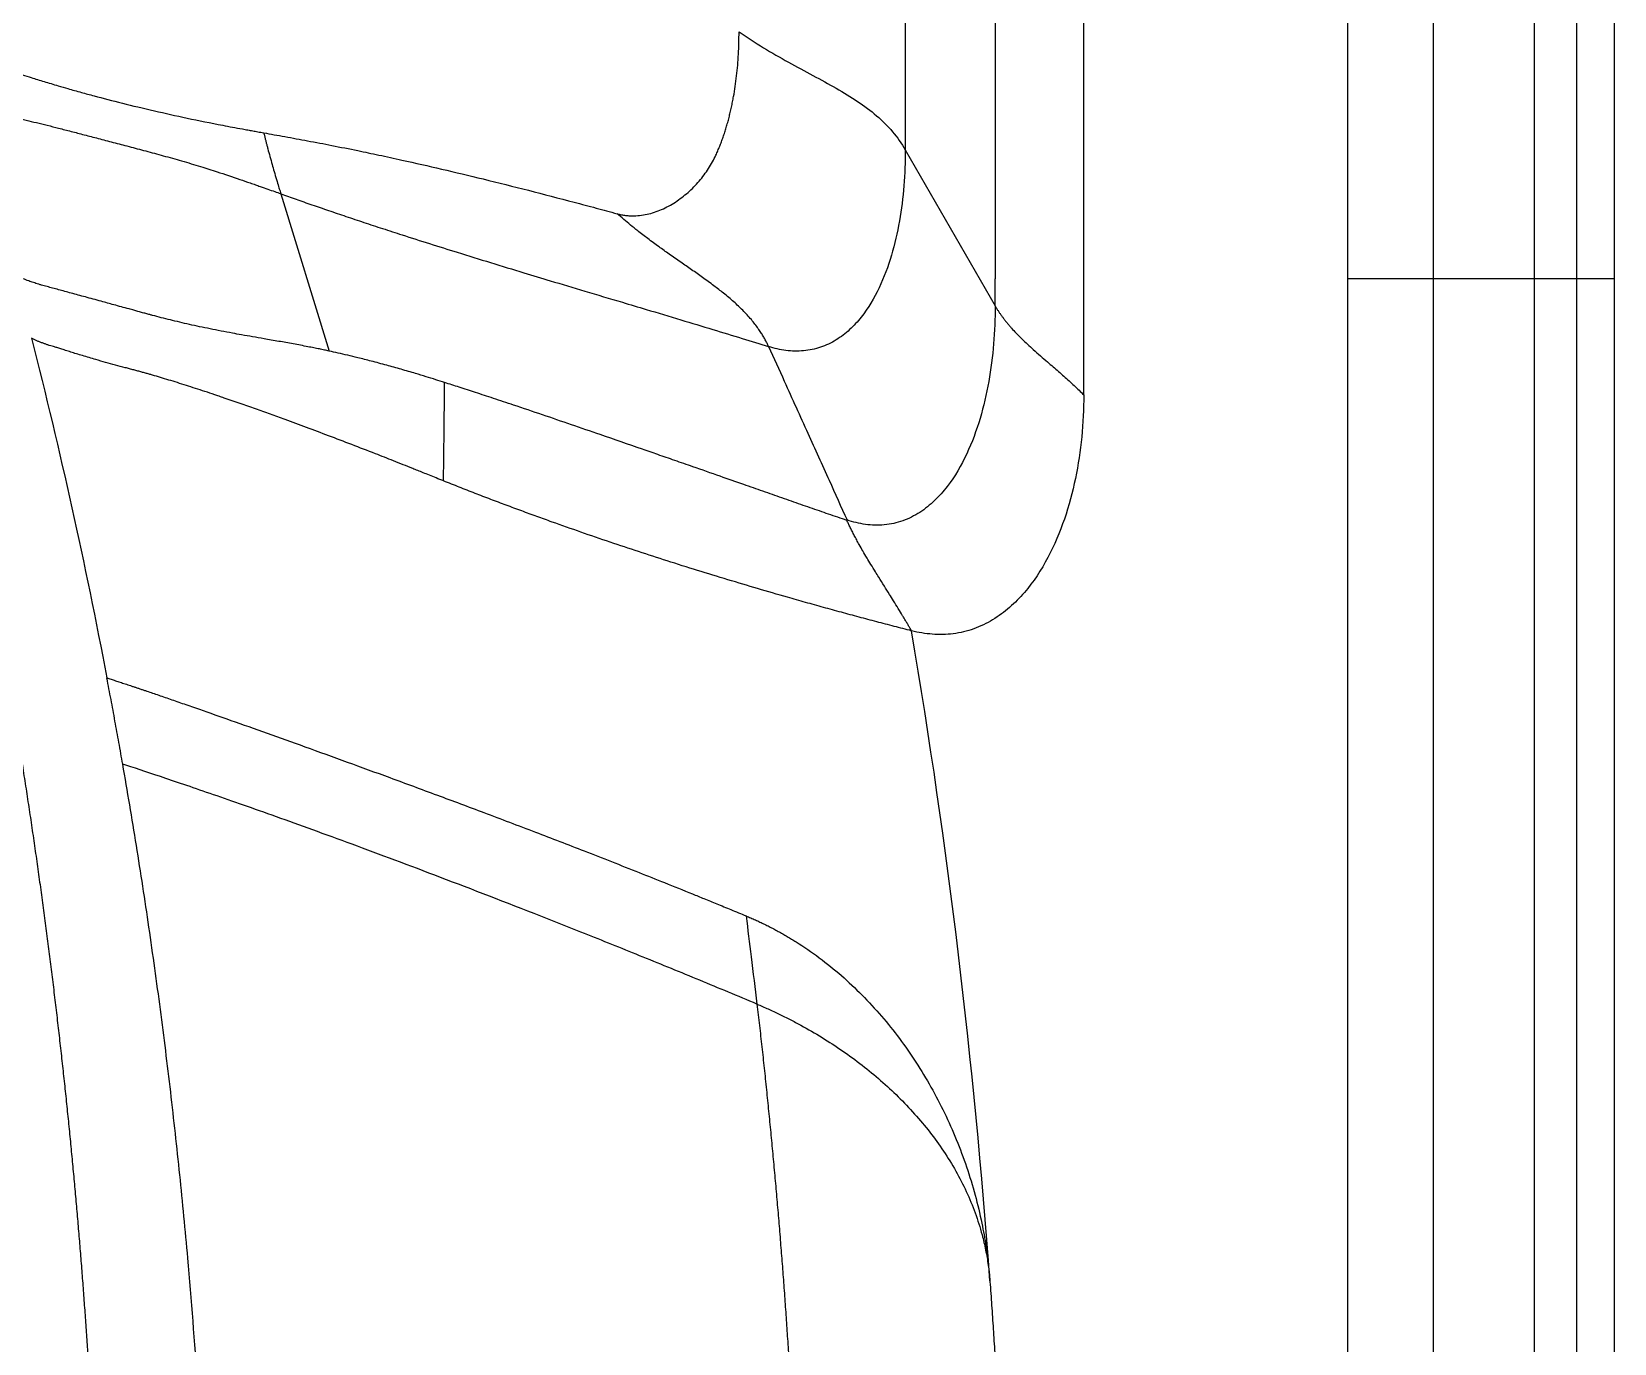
# Model space of a CAD drawing. Extents: x 525 to 609, y 649 to 778.
# Drawn here: x 601.56 to 609.24, y 697.95 to 704.32 of the extents above; entities that cross this region are included whole.
import ezdxf

# ---------------------------------------------------------------- set-up
doc = ezdxf.new("R2010")
doc.units = 0
doc.header["$MEASUREMENT"] = 0
doc.layers.add('1', color=4, linetype='Continuous')

# ---------------------------------------------------------------- blocks, each defined once
blk = doc.blocks.new('JETSETTER')
at = {"layer": '1', "color": 4, "linetype": 'Continuous', "lineweight": 25}
for p, q in [((84.1176, 33.9948), (84.1176, 64.9896)), ((84.1176, 3), (84.1176, 33.9948))]:
    blk.add_line(p, q, dxfattribs=at)
at = {"layer": '1', "color": 3, "linetype": 'Continuous', "lineweight": 25}
for p, q in [((83.934, 64.5725), (83.9336, 33.9948)), ((83.7305, 33.9948), (83.7311, 64.2958)), ((83.2396, 33.9948), (83.2396, 63.6626)), ((82.8217, 63.1538), (82.8217, 33.9948)), ((81.5407, 33.4317), (81.5407, 43.7899)), ((81.1107, 43.1577), (81.1107, 33.9948)), ((80.6744, 42.4291), (80.6744, 34.6209)), ((80.6744, 34.6209), (81.1107, 33.8639)), ((77.6417, 34.4085), (77.8763, 33.6446)), ((81.1107, 33.8639), (81.1107, 33.9948)), ((82.8217, 33.9948), (82.8217, 4.8358)), ((83.2396, 4.327), (83.2396, 33.9948)), ((83.7311, 3.6938), (83.7305, 33.9948)), ((83.9336, 33.9948), (83.934, 3.4171)), ((81.0851, 29.1307), (81.0854, 29.1265))]:
    blk.add_line(p, q, dxfattribs=at)
for points, knots in [([(75.7959, 35.1875), (75.8019, 35.1858), (75.814, 35.1824), (75.8326, 35.177), (75.8515, 35.1712), (75.871, 35.165), (75.8908, 35.1585), (75.9248, 35.1472), (75.9751, 35.1298), (76.0336, 35.1089), (76.0848, 35.0904), (76.1351, 35.0721), (76.1845, 35.0548), (76.2321, 35.0381), (76.272, 35.0244), (76.3228, 35.0071), (76.3787, 34.9888), (76.4348, 34.9709), (76.4919, 34.9531), (76.5519, 34.9351), (76.6124, 34.9174), (76.6701, 34.9012), (76.7558, 34.8778), (76.8706, 34.8482), (77.0224, 34.8116), (77.1866, 34.7751), (77.332, 34.7458), (77.4317, 34.7271), (77.4808, 34.7181), (77.5057, 34.7136), (77.5317, 34.709), (77.5494, 34.7058), (77.5592, 34.7041)], [0, 0, 0, 0, 0.0230513, 0.046299, 0.0697208, 0.0932936, 0.1169963, 0.1408105, 0.2122569, 0.285053, 0.3203498, 0.357267, 0.4204974, 0.4428373, 0.4666832, 0.5082501, 0.548002, 0.5735063, 0.6084122, 0.6437625, 0.6666369, 0.69673, 0.7230806, 0.7776982, 0.8334104, 0.8858835, 0.9397878, 0.9688216, 0.9765901, 0.9841109, 0.9912215, 1, 1, 1, 1]), ([(79.2751, 34.3113), (79.2784, 34.3104), (79.2852, 34.3086), (79.2955, 34.3064), (79.3058, 34.3046), (79.3162, 34.3032), (79.3267, 34.3021), (79.3373, 34.3014), (79.3564, 34.3008), (79.3844, 34.3022), (79.4205, 34.3081), (79.4563, 34.318), (79.5031, 34.3359), (79.5592, 34.3666), (79.6101, 34.4056), (79.6476, 34.4411), (79.6737, 34.4695), (79.6978, 34.4995), (79.7195, 34.5306), (79.7386, 34.5625), (79.753, 34.5915), (79.7641, 34.617), (79.7731, 34.6388), (79.7816, 34.661), (79.7898, 34.6836), (79.7976, 34.7067), (79.8049, 34.7302), (79.8119, 34.7541), (79.8184, 34.7785), (79.8246, 34.8033), (79.8303, 34.8285), (79.8356, 34.8541), (79.842, 34.8879), (79.8489, 34.93), (79.8555, 34.9809), (79.8606, 35.0329), (79.8642, 35.0861), (79.8665, 35.1403), (79.8668, 35.1768), (79.8669, 35.1952)], [0, 0, 0, 0, 0.008632, 0.017261, 0.025899, 0.034556, 0.043243, 0.051973, 0.060756, 0.090391, 0.120864, 0.150912, 0.181946, 0.244393, 0.307896, 0.339677, 0.371605, 0.403152, 0.434343, 0.465049, 0.494926, 0.514098, 0.533462, 0.553029, 0.572807, 0.592808, 0.61304, 0.633513, 0.654236, 0.675218, 0.696465, 0.717984, 0.739783, 0.781155, 0.823304, 0.866251, 0.910001, 0.95457, 1, 1, 1, 1]), ([(75.8804, 34.8869), (75.8859, 34.8855), (75.8959, 34.8828), (75.9094, 34.8793), (75.9197, 34.8767), (75.9267, 34.875), (75.9391, 34.8719), (75.958, 34.8674), (75.9856, 34.8609), (76.0132, 34.8546), (76.0414, 34.8481), (76.0696, 34.8417), (76.0998, 34.8348), (76.1313, 34.8276), (76.1642, 34.8201), (76.199, 34.8122), (76.2357, 34.8039), (76.2745, 34.7951), (76.3156, 34.7858), (76.3508, 34.7778), (76.3811, 34.7708), (76.4124, 34.7638), (76.4546, 34.7538), (76.5068, 34.741), (76.5629, 34.7267), (76.6227, 34.7114), (76.6869, 34.6947), (76.7548, 34.6769), (76.8271, 34.658), (76.9038, 34.6379), (76.9849, 34.6164), (77.0703, 34.5933), (77.1596, 34.5682), (77.2473, 34.542), (77.3419, 34.5121), (77.4221, 34.4852), (77.4846, 34.4636), (77.5174, 34.4522), (77.5463, 34.4421), (77.5775, 34.4311), (77.611, 34.4193), (77.632, 34.4119), (77.6417, 34.4085)], [0, 0, 0, 0, 0.020454, 0.036963, 0.049509, 0.058078, 0.062663, 0.094295, 0.125357, 0.159821, 0.18801, 0.219303, 0.25057, 0.281806, 0.313014, 0.344198, 0.375362, 0.406458, 0.437678, 0.46886, 0.482273, 0.500084, 0.531399, 0.562806, 0.593704, 0.625749, 0.657225, 0.688675, 0.720082, 0.751432, 0.782709, 0.813898, 0.84497, 0.875919, 0.902149, 0.937654, 0.953137, 0.961518, 0.968677, 0.980445, 0.990888, 1, 1, 1, 1]), ([(77.5592, 34.7041), (77.5604, 34.6991), (77.5628, 34.6891), (77.5665, 34.674), (77.5704, 34.6584), (77.5745, 34.6426), (77.5805, 34.6195), (77.5889, 34.5885), (77.5991, 34.5519), (77.61, 34.5141), (77.6205, 34.4783), (77.6301, 34.4463), (77.6369, 34.4237), (77.6404, 34.4122), (77.6417, 34.4082)], [0, 0, 0, 0, 0.047201, 0.095659, 0.145396, 0.196432, 0.248787, 0.368419, 0.499823, 0.612058, 0.750978, 0.871235, 0.954495, 1, 1, 1, 1]), ([(77.5592, 34.7041), (77.576, 34.7011), (77.6102, 34.695), (77.6811, 34.6823), (77.7744, 34.6651), (77.8925, 34.6425), (78.0077, 34.6196), (78.1212, 34.5956), (78.2566, 34.566), (78.4256, 34.528), (78.6303, 34.4788), (78.8448, 34.425), (79.0278, 34.3776), (79.1715, 34.3395), (79.2411, 34.3205), (79.2751, 34.3113)], [0, 0, 0, 0, 0.02902, 0.059169, 0.122774, 0.190662, 0.263984, 0.322914, 0.388245, 0.500247, 0.618042, 0.746738, 0.877127, 0.940079, 1, 1, 1, 1]), ([(80.6744, 34.6209), (80.6744, 34.5051), (80.6658, 34.3891), (80.636, 34.2196), (80.6105, 34.1081), (80.5712, 34.002), (80.5231, 33.9009), (80.4946, 33.8528), (80.443, 33.7878), (80.4056, 33.747), (80.3398, 33.6962), (80.2641, 33.6601), (80.1809, 33.6426), (80.0947, 33.6447), (80.0382, 33.6575), (80.0106, 33.6661)], [0, 0, 0, 0, 0.25, 0.25, 0.375, 0.5, 0.5, 0.625, 0.625, 0.6875, 0.75, 0.8125, 0.875, 0.9375, 1, 1, 1, 1]), ([(77.6417, 34.4082), (77.6663, 34.3994), (77.7166, 34.3815), (77.7939, 34.3545), (77.8746, 34.3267), (77.9588, 34.2982), (78.0463, 34.2689), (78.1373, 34.239), (78.2881, 34.1901), (78.5164, 34.118), (78.7566, 34.0445), (78.9636, 33.9821), (79.123, 33.9344), (79.2781, 33.8881), (79.4334, 33.8417), (79.5798, 33.7977), (79.7352, 33.7507), (79.8774, 33.7074), (79.9677, 33.6794), (80.0106, 33.6661)], [0, 0, 0, 0, 0.031736, 0.06487, 0.099398, 0.135317, 0.172624, 0.211318, 0.251399, 0.364682, 0.501136, 0.555042, 0.625739, 0.702, 0.750335, 0.821042, 0.886228, 0.945886, 1, 1, 1, 1]), ([(80.0106, 33.6661), (80.0094, 33.6688), (80.0069, 33.6741), (80.0029, 33.6823), (79.9986, 33.6907), (79.9941, 33.6993), (79.9893, 33.708), (79.9841, 33.7169), (79.9787, 33.7258), (79.973, 33.7349), (79.967, 33.744), (79.9527, 33.7648), (79.9269, 33.7984), (79.8867, 33.842), (79.8409, 33.8848), (79.7939, 33.9242), (79.7425, 33.9637), (79.6907, 34.0014), (79.6368, 34.0393), (79.5827, 34.0769), (79.5298, 34.1138), (79.4765, 34.1518), (79.4256, 34.1893), (79.3795, 34.2246), (79.3404, 34.256), (79.307, 34.2836), (79.2856, 34.3022), (79.2751, 34.3113)], [0, 0, 0, 0, 0.012405, 0.024819, 0.037247, 0.049692, 0.062161, 0.074657, 0.087186, 0.099755, 0.112369, 0.125035, 0.18562, 0.249976, 0.308858, 0.37495, 0.432453, 0.499957, 0.562467, 0.624975, 0.691845, 0.749988, 0.815003, 0.874993, 0.918117, 0.959784, 1, 1, 1, 1]), ([(76.4804, 33.9645), (76.4756, 33.9659), (76.4662, 33.9687), (76.4528, 33.9729), (76.4405, 33.977), (76.429, 33.9809), (76.4116, 33.9871), (76.3895, 33.9956), (76.3721, 34.0035), (76.3637, 34.0073)], [0, 0, 0, 0, 0.110247, 0.215382, 0.315399, 0.41029, 0.500051, 0.758553, 1, 1, 1, 1]), ([(83.2396, 33.9948), (83.1782, 33.9948), (83.1108, 33.9948), (82.9694, 33.9948), (82.8956, 33.9948), (82.8217, 33.9948)], [0, 0, 0, 0, 0.5, 0.5, 1, 1, 1, 1]), ([(83.9336, 33.9948), (83.9305, 33.9948), (83.9238, 33.9948), (83.9028, 33.9948), (83.8885, 33.9948), (83.8531, 33.9948), (83.832, 33.9948), (83.7846, 33.9948), (83.7583, 33.9948), (83.7305, 33.9948)], [0, 0, 0, 0, 0.25, 0.25, 0.5, 0.5, 0.75, 0.75, 1, 1, 1, 1]), ([(84.1176, 33.9948), (84.1141, 33.9948), (84.107, 33.9948), (84.0959, 33.9948), (84.0845, 33.9948), (84.0727, 33.9948), (84.0604, 33.9948), (84.0478, 33.9948), (84.0349, 33.9948), (84.0215, 33.9948), (84.0078, 33.9948), (83.9937, 33.9948), (83.9792, 33.9948), (83.9644, 33.9948), (83.9492, 33.9948), (83.9388, 33.9948), (83.9336, 33.9948)], [0, 0, 0, 0, 0.072385, 0.144623, 0.216714, 0.288659, 0.360457, 0.432108, 0.503612, 0.574968, 0.646177, 0.717238, 0.788151, 0.858915, 0.929532, 1, 1, 1, 1]), ([(77.0193, 33.8176), (77.0145, 33.8189), (77.0036, 33.8218), (76.9856, 33.8267), (76.96, 33.8337), (76.9327, 33.8412), (76.8873, 33.8537), (76.8335, 33.8685), (76.7624, 33.8881), (76.6929, 33.907), (76.635, 33.9227), (76.5924, 33.9342), (76.5622, 33.9424), (76.5335, 33.9501), (76.5061, 33.9575), (76.489, 33.9622), (76.4804, 33.9645)], [0, 0, 0, 0, 0.021296, 0.048209, 0.080739, 0.137249, 0.174385, 0.294411, 0.399445, 0.539964, 0.674335, 0.740316, 0.805857, 0.870976, 0.935686, 1, 1, 1, 1]), ([(77.8763, 33.6446), (77.8688, 33.6463), (77.853, 33.6497), (77.8283, 33.6548), (77.8014, 33.6602), (77.7588, 33.6685), (77.7016, 33.6793), (77.6305, 33.6921), (77.5646, 33.7034), (77.5048, 33.7138), (77.4537, 33.7227), (77.4026, 33.732), (77.3514, 33.7417), (77.2983, 33.7522), (77.2473, 33.7629), (77.1981, 33.7737), (77.1508, 33.7845), (77.1053, 33.7954), (77.0615, 33.8064), (77.0333, 33.8139), (77.0193, 33.8176)], [0, 0, 0, 0, 0.022392, 0.047096, 0.074105, 0.103415, 0.176148, 0.249974, 0.326892, 0.38816, 0.448002, 0.499997, 0.565294, 0.629804, 0.693522, 0.756442, 0.818559, 0.879864, 0.940347, 1, 1, 1, 1]), ([(81.1107, 33.8639), (81.1107, 33.8025), (81.1059, 33.6795), (81.0827, 33.4964), (81.0412, 33.3165), (80.9986, 33.2009), (80.9464, 33.0897), (80.9155, 33.0361), (80.8593, 32.9631), (80.8186, 32.9168), (80.7465, 32.8587), (80.6635, 32.817), (80.5728, 32.7968), (80.4801, 32.7997), (80.4204, 32.8146), (80.3914, 32.8245)], [0, 0, 0, 0, 0.125, 0.25, 0.375, 0.5, 0.5, 0.625, 0.625, 0.6875, 0.75, 0.8125, 0.875, 0.9375, 1, 1, 1, 1]), ([(81.1107, 33.8639), (81.113, 33.8601), (81.1175, 33.8524), (81.1247, 33.8409), (81.1325, 33.8292), (81.1407, 33.8173), (81.1495, 33.8053), (81.1588, 33.7932), (81.1686, 33.7809), (81.179, 33.7684), (81.1934, 33.752), (81.2134, 33.7304), (81.2393, 33.7044), (81.2673, 33.6777), (81.2975, 33.6503), (81.3301, 33.6217), (81.3623, 33.5938), (81.3916, 33.5686), (81.4181, 33.5455), (81.444, 33.5227), (81.4695, 33.4998), (81.4941, 33.477), (81.5178, 33.4545), (81.5331, 33.4392), (81.5407, 33.4317)], [0, 0, 0, 0, 0.025615, 0.051751, 0.078407, 0.105584, 0.133285, 0.161508, 0.190257, 0.21953, 0.249329, 0.30686, 0.374396, 0.437144, 0.499849, 0.572952, 0.643242, 0.698597, 0.750504, 0.802999, 0.854182, 0.904067, 0.952668, 1, 1, 1, 1]), ([(76.5379, 33.666), (76.5334, 33.6673), (76.5241, 33.67), (76.5106, 33.6743), (76.497, 33.6789), (76.4836, 33.6838), (76.4703, 33.689), (76.4572, 33.6945), (76.4443, 33.7003), (76.436, 33.7044), (76.4318, 33.7065)], [0, 0, 0, 0, 0.114912, 0.232777, 0.35356, 0.477228, 0.603744, 0.733071, 0.86517, 1, 1, 1, 1]), ([(77.0183, 33.5278), (77.0128, 33.5294), (77.0014, 33.5326), (76.984, 33.5375), (76.9658, 33.5425), (76.9469, 33.5476), (76.9273, 33.5528), (76.907, 33.5582), (76.8769, 33.5663), (76.8376, 33.5768), (76.79, 33.5898), (76.7359, 33.605), (76.6788, 33.6219), (76.6305, 33.6369), (76.5964, 33.6478), (76.574, 33.655), (76.5548, 33.6611), (76.5433, 33.6644), (76.5379, 33.666)], [0, 0, 0, 0, 0.0278194, 0.0573625, 0.0886236, 0.1215967, 0.1562744, 0.1926488, 0.230711, 0.3203334, 0.4130266, 0.5087242, 0.6501466, 0.7823789, 0.8459837, 0.9034117, 0.9547291, 1, 1, 1, 1]), ([(80.0106, 33.6661), (80.036, 33.61), (80.0995, 33.4697), (80.1974, 33.2535), (80.2989, 33.0291), (80.3624, 32.8887), (80.3914, 32.8245)], [0, 0, 0, 0, 0.2, 0.5, 0.771345, 1, 1, 1, 1]), ([(78.4371, 33.4919), (78.4229, 33.4965), (78.393, 33.506), (78.3461, 33.5205), (78.2901, 33.5375), (78.2262, 33.5561), (78.1542, 33.5762), (78.084, 33.595), (78.0209, 33.611), (77.9673, 33.6239), (77.9208, 33.6348), (77.8908, 33.6414), (77.8763, 33.6446)], [0, 0, 0, 0, 0.076209, 0.159535, 0.249999, 0.375021, 0.500036, 0.633749, 0.750022, 0.838186, 0.921509, 1, 1, 1, 1]), ([(78.4319, 33.0142), (78.4199, 33.019), (78.397, 33.0282), (78.3642, 33.0414), (78.3343, 33.0534), (78.3073, 33.0643), (78.2589, 33.0836), (78.1903, 33.1109), (78.0527, 33.1651), (77.8746, 33.2334), (77.7069, 33.296), (77.5904, 33.3382), (77.5178, 33.3639), (77.4429, 33.3902), (77.3842, 33.4107), (77.3432, 33.4248), (77.3118, 33.4355), (77.2735, 33.4482), (77.2276, 33.4632), (77.183, 33.4776), (77.1398, 33.4912), (77.098, 33.5041), (77.0574, 33.5163), (77.0313, 33.524), (77.0183, 33.5278)], [0, 0, 0, 0, 0.021998, 0.042276, 0.060833, 0.077666, 0.092775, 0.15141, 0.207238, 0.355853, 0.499984, 0.549794, 0.60183, 0.65608, 0.714482, 0.733952, 0.750022, 0.78692, 0.823421, 0.859526, 0.895236, 0.93055, 0.965471, 1, 1, 1, 1]), ([(78.4319, 33.0142), (78.4319, 33.0184), (78.432, 33.027), (78.4322, 33.0399), (78.4323, 33.0529), (78.4325, 33.066), (78.4327, 33.0792), (78.4329, 33.0925), (78.4331, 33.1058), (78.4333, 33.1192), (78.4337, 33.148), (78.4342, 33.1932), (78.4349, 33.2538), (78.4355, 33.3149), (78.4359, 33.362), (78.4362, 33.3968), (78.4364, 33.4199), (78.4366, 33.4437), (78.4369, 33.4679), (78.437, 33.4838), (78.4371, 33.4919)], [0, 0, 0, 0, 0.024763, 0.049676, 0.074736, 0.099943, 0.125296, 0.150796, 0.176444, 0.202241, 0.22819, 0.34288, 0.465745, 0.590061, 0.720393, 0.770792, 0.82395, 0.879871, 0.938554, 1, 1, 1, 1]), ([(80.3907, 32.8223), (80.376, 32.8273), (80.3464, 32.8374), (80.3019, 32.8527), (80.2571, 32.8681), (80.2121, 32.8837), (80.1668, 32.8994), (80.1212, 32.9153), (80.0754, 32.9313), (80.0294, 32.9474), (79.9832, 32.9636), (79.9368, 32.9799), (79.8675, 33.0043), (79.7693, 33.0387), (79.6575, 33.0778), (79.5567, 33.1127), (79.4749, 33.1412), (79.3542, 33.1831), (79.1667, 33.248), (78.9584, 33.3194), (78.7859, 33.3775), (78.6774, 33.4136), (78.5896, 33.4425), (78.5107, 33.4682), (78.4608, 33.4843), (78.4371, 33.4919)], [0, 0, 0, 0, 0.021915, 0.044005, 0.066264, 0.088687, 0.111269, 0.134004, 0.156887, 0.179912, 0.203071, 0.22636, 0.249771, 0.307599, 0.374652, 0.419423, 0.461071, 0.499614, 0.604398, 0.749775, 0.823427, 0.874917, 0.920605, 0.9623, 1, 1, 1, 1]), ([(81.5407, 33.4317), (81.5407, 33.2956), (81.5282, 33.1593), (81.4866, 32.9594), (81.469, 32.8935), (81.4248, 32.7647), (81.3984, 32.7018), (81.3345, 32.5815), (81.2971, 32.5241), (81.2304, 32.4468), (81.1825, 32.3982), (81.1, 32.3375), (81.0076, 32.2927), (80.9078, 32.2683), (80.8223, 32.267), (80.7547, 32.2752), (80.7213, 32.282), (80.7048, 32.2862)], [0, 0, 0, 0, 0.25, 0.25, 0.375, 0.375, 0.5, 0.5, 0.625, 0.625, 0.6875, 0.75, 0.8125, 0.875, 0.9375, 0.96875, 1, 1, 1, 1]), ([(80.7048, 32.2862), (80.6908, 32.2898), (80.6627, 32.297), (80.6204, 32.308), (80.578, 32.319), (80.5355, 32.3302), (80.4927, 32.3415), (80.4499, 32.3529), (80.4068, 32.3645), (80.3637, 32.3762), (80.3204, 32.3881), (80.277, 32.4), (80.2335, 32.4121), (80.1898, 32.4244), (80.1461, 32.4367), (80.0198, 32.4727), (79.8089, 32.5347), (79.5214, 32.6239), (79.2363, 32.7175), (79.027, 32.7901), (78.8851, 32.8412), (78.8109, 32.8684), (78.736, 32.8962), (78.6605, 32.9247), (78.5846, 32.9539), (78.5081, 32.9837), (78.4574, 33.004), (78.4319, 33.0142)], [0, 0, 0, 0, 0.017484, 0.035047, 0.052691, 0.070414, 0.088216, 0.106097, 0.124056, 0.142092, 0.160206, 0.178396, 0.196663, 0.215005, 0.233423, 0.251915, 0.374763, 0.502044, 0.623988, 0.751282, 0.785079, 0.819458, 0.854417, 0.889954, 0.926065, 0.962748, 1, 1, 1, 1]), ([(80.7048, 32.2862), (80.7021, 32.291), (80.6965, 32.3006), (80.688, 32.315), (80.6793, 32.3297), (80.6704, 32.3446), (80.6573, 32.3663), (80.6396, 32.3955), (80.6183, 32.4301), (80.5957, 32.4662), (80.5717, 32.5047), (80.5491, 32.5409), (80.5272, 32.5761), (80.5082, 32.6071), (80.4877, 32.6411), (80.4688, 32.6733), (80.4521, 32.7026), (80.4383, 32.7277), (80.4268, 32.7493), (80.4163, 32.7695), (80.4068, 32.7884), (80.3982, 32.806), (80.3932, 32.8169), (80.3907, 32.8223)], [0, 0, 0, 0, 0.024124, 0.048704, 0.073739, 0.099228, 0.125171, 0.185033, 0.250329, 0.305502, 0.375458, 0.454768, 0.500533, 0.567232, 0.625541, 0.690464, 0.750461, 0.7959, 0.839789, 0.882133, 0.922939, 0.962221, 1, 1, 1, 1]), ([(76.8741, 31.6389), (76.8679, 31.6739), (76.8556, 31.7437), (76.8366, 31.8483), (76.8172, 31.9529), (76.804, 32.0225), (76.7974, 32.0574)], [0, 0, 0, 0, 0.250061, 0.500083, 0.750064, 1, 1, 1, 1]), ([(76.7975, 32.0574), (76.8007, 32.0564), (76.8071, 32.0543), (76.8172, 32.0511), (76.8276, 32.0478), (76.8385, 32.0443), (76.8497, 32.0406), (76.8613, 32.0368), (76.8734, 32.0329), (76.8858, 32.0288), (76.8987, 32.0245), (76.9119, 32.0201), (76.9255, 32.0156), (76.9396, 32.0109), (76.954, 32.006), (76.9689, 32.001), (76.9971, 31.9915), (77.041, 31.9766), (77.1037, 31.955), (77.1719, 31.9314), (77.268, 31.8979), (77.3994, 31.8517), (77.571, 31.7909), (77.7596, 31.7233), (77.959, 31.6513), (78.174, 31.5728), (78.3961, 31.4909), (78.6322, 31.4027), (78.8706, 31.3123), (79.1223, 31.2152), (79.3327, 31.1326), (79.5086, 31.0624), (79.6138, 31.02), (79.6986, 30.9855), (79.7609, 30.9601), (79.829, 30.9321), (79.8765, 30.9125), (79.9012, 30.9022)], [0, 0, 0, 0, 0.008106, 0.016237, 0.024392, 0.032573, 0.040778, 0.049008, 0.057262, 0.065541, 0.073844, 0.082171, 0.090522, 0.098896, 0.107295, 0.115717, 0.124163, 0.154279, 0.184908, 0.216045, 0.247688, 0.308406, 0.371659, 0.432625, 0.496537, 0.557698, 0.622255, 0.68326, 0.748423, 0.808444, 0.874503, 0.904625, 0.937353, 0.950979, 0.965969, 0.982313, 1, 1, 1, 1]), ([(76.3436, 31.9002), (76.3492, 31.8663), (76.3604, 31.7985), (76.3767, 31.6969), (76.3927, 31.5955), (76.4083, 31.4943), (76.4236, 31.3933), (76.4385, 31.2926), (76.453, 31.192), (76.4672, 31.0916), (76.481, 30.9915), (76.4944, 30.8915), (76.5075, 30.7918), (76.5203, 30.6923), (76.5327, 30.593), (76.5448, 30.494), (76.5565, 30.3951), (76.5678, 30.2965), (76.5789, 30.1981), (76.5896, 30.1), (76.6, 30.002), (76.61, 29.9043), (76.6197, 29.8069), (76.6291, 29.7096), (76.6382, 29.6126), (76.6469, 29.5159), (76.6553, 29.4194), (76.6634, 29.3231), (76.6712, 29.227), (76.6787, 29.1312), (76.6859, 29.0357), (76.6927, 28.9404), (76.6993, 28.8453), (76.7056, 28.7505), (76.7115, 28.6559), (76.7172, 28.5616), (76.7225, 28.4675), (76.7276, 28.3737), (76.7324, 28.2801), (76.7369, 28.1868), (76.7411, 28.0938), (76.7451, 28.001), (76.7487, 27.9084), (76.7521, 27.8162), (76.7552, 27.7241), (76.758, 27.6324), (76.7606, 27.5409), (76.7629, 27.4496), (76.7649, 27.3587), (76.7667, 27.268), (76.7682, 27.1775), (76.7694, 27.0874), (76.7704, 26.9974), (76.7711, 26.9078), (76.7719, 26.7623), (76.7719, 26.5614), (76.7699, 26.3055), (76.7659, 26.0511), (76.7599, 25.7982), (76.752, 25.5469), (76.7423, 25.2971), (76.7306, 25.0489), (76.7172, 24.8021), (76.702, 24.5569), (76.6851, 24.3133), (76.6665, 24.0711), (76.6462, 23.8305), (76.6243, 23.5913), (76.6007, 23.3537), (76.5756, 23.1176), (76.549, 22.883), (76.5209, 22.6499), (76.4913, 22.4183), (76.4602, 22.1882), (76.4278, 21.9595), (76.405, 21.8077), (76.3936, 21.732)], [0, 0, 0, 0, 0.010103, 0.020181, 0.030234, 0.040262, 0.050265, 0.060242, 0.070194, 0.08012, 0.090021, 0.099897, 0.109747, 0.119571, 0.12937, 0.139143, 0.148891, 0.158613, 0.168309, 0.177979, 0.187623, 0.197242, 0.206835, 0.216402, 0.225942, 0.235457, 0.244946, 0.254409, 0.263846, 0.273257, 0.282641, 0.292, 0.301332, 0.310639, 0.319919, 0.329172, 0.3384, 0.347601, 0.356776, 0.365925, 0.375047, 0.384144, 0.393213, 0.402257, 0.411274, 0.420265, 0.429229, 0.438167, 0.447078, 0.455963, 0.464822, 0.473654, 0.48246, 0.491239, 0.499993, 0.525205, 0.550268, 0.575184, 0.599953, 0.624577, 0.649058, 0.673397, 0.697595, 0.721655, 0.745576, 0.769361, 0.793011, 0.816527, 0.839911, 0.863164, 0.886287, 0.909282, 0.932149, 0.95489, 0.977507, 1, 1, 1, 1]), ([(79.9541, 30.474), (79.8615, 30.5129), (79.7687, 30.5515), (79.5841, 30.6277), (79.4003, 30.7028), (79.1308, 30.8113), (78.9572, 30.8799), (78.7028, 30.9798), (78.5411, 31.0421), (78.2374, 31.1575), (77.9532, 31.2636), (77.5897, 31.3949), (77.2884, 31.5003), (77.047, 31.5821), (76.925, 31.6223), (76.8741, 31.6389)], [0, 0, 0, 0, 0.0625, 0.0625, 0.125, 0.1875, 0.25, 0.25, 0.375, 0.375, 0.5, 0.625, 0.75, 0.875, 1, 1, 1, 1]), ([(76.9047, 22.0032), (76.9104, 22.0379), (76.922, 22.1075), (76.9389, 22.2124), (76.9555, 22.3179), (76.9719, 22.4242), (76.9879, 22.5313), (77.0037, 22.6391), (77.0192, 22.7476), (77.0343, 22.8569), (77.0491, 22.967), (77.0636, 23.0778), (77.0984, 23.3515), (77.1489, 23.7927), (77.2055, 24.4004), (77.2494, 25.0119), (77.2801, 25.6224), (77.2977, 26.2292), (77.3023, 26.8297), (77.2942, 27.4266), (77.2735, 28.0257), (77.2396, 28.6315), (77.2029, 29.1046), (77.1717, 29.4431), (77.1516, 29.6449), (77.1301, 29.8464), (77.1072, 30.0474), (77.0829, 30.248), (77.0573, 30.4482), (77.0302, 30.6479), (77.0017, 30.8471), (76.9719, 31.0459), (76.9407, 31.2441), (76.9082, 31.4418), (76.8854, 31.5732), (76.8741, 31.6389)], [0, 0, 0, 0, 0.010901, 0.021871, 0.032913, 0.044024, 0.055207, 0.066462, 0.077788, 0.089186, 0.100657, 0.112201, 0.123818, 0.186166, 0.249786, 0.312921, 0.37611, 0.439151, 0.501, 0.562147, 0.624054, 0.686711, 0.750108, 0.771077, 0.792024, 0.812946, 0.833843, 0.854714, 0.875558, 0.896374, 0.917161, 0.937918, 0.958645, 0.979339, 1, 1, 1, 1]), ([(79.9012, 30.9023), (79.9087, 30.8991), (79.9238, 30.8928), (79.9463, 30.8828), (79.9687, 30.8725), (79.991, 30.8618), (80.0132, 30.8507), (80.0352, 30.8392), (80.0572, 30.8274), (80.0791, 30.8152), (80.1008, 30.8027), (80.1225, 30.7897), (80.1752, 30.7571), (80.2577, 30.7005), (80.3646, 30.614), (80.4656, 30.519), (80.5596, 30.4169), (80.6471, 30.3076), (80.7273, 30.1925), (80.8004, 30.0717), (80.8658, 29.9462), (80.9235, 29.8167), (80.9732, 29.6836), (81.0146, 29.5479), (81.041, 29.4375), (81.057, 29.3541), (81.0663, 29.2982), (81.0741, 29.2423), (81.0805, 29.1865), (81.0836, 29.1493), (81.0851, 29.1307)], [0, 0, 0, 0, 0.0111941, 0.0223974, 0.0336129, 0.0448433, 0.0560916, 0.0673605, 0.0786529, 0.0899715, 0.1013193, 0.112699, 0.1241133, 0.1852643, 0.2473677, 0.3087603, 0.371126, 0.433148, 0.4959318, 0.5586364, 0.6217314, 0.6849304, 0.7480843, 0.8114493, 0.8743697, 0.8997414, 0.9249767, 0.9500891, 0.9750923, 1, 1, 1, 1]), ([(79.9012, 30.9023), (79.9093, 30.8362), (79.927, 30.6935), (79.9446, 30.5507), (79.9541, 30.474)], [0, 0, 0, 0, 0.462401, 1, 1, 1, 1]), ([(79.9541, 30.474), (79.9631, 30.4702), (79.9813, 30.4625), (80.0083, 30.4505), (80.0352, 30.4382), (80.0619, 30.4256), (80.0885, 30.4126), (80.1149, 30.3993), (80.1412, 30.3856), (80.1935, 30.3575), (80.2704, 30.313), (80.3697, 30.2483), (80.4648, 30.1787), (80.5851, 30.0798), (80.6958, 29.9711), (80.7943, 29.8533), (80.8612, 29.7609), (80.9205, 29.6649), (80.9721, 29.5646), (81.0149, 29.4612), (81.0413, 29.3778), (81.0565, 29.3173), (81.0646, 29.2803), (81.0715, 29.2431), (81.0772, 29.2058), (81.0819, 29.1683), (81.084, 29.1433), (81.0851, 29.1307)], [0, 0, 0, 0, 0.0160019, 0.0320082, 0.0480218, 0.0640457, 0.0800826, 0.0961347, 0.112204, 0.1282927, 0.1926333, 0.2566756, 0.3209113, 0.3841216, 0.5098124, 0.5723626, 0.6335515, 0.695194, 0.7555828, 0.8167567, 0.8770244, 0.8976315, 0.9181706, 0.9386596, 0.9591161, 0.9795573, 1, 1, 1, 1]), ([(79.9541, 30.474), (79.9581, 30.4394), (79.9661, 30.3702), (79.9777, 30.2664), (79.989, 30.1625), (79.9999, 30.0586), (80.0105, 29.9546), (80.0208, 29.8507), (80.0307, 29.7466), (80.0403, 29.6426), (80.0496, 29.5385), (80.0585, 29.4344), (80.0671, 29.3303), (80.0753, 29.2261), (80.0832, 29.1219), (80.0908, 29.0177), (80.098, 28.9135), (80.1049, 28.8092), (80.1114, 28.7049), (80.1177, 28.6006), (80.1235, 28.4963), (80.1291, 28.392), (80.1343, 28.2876), (80.1392, 28.1833), (80.1437, 28.0789), (80.1479, 27.9745), (80.1517, 27.87), (80.1552, 27.7656), (80.1584, 27.6612), (80.1613, 27.5567), (80.1638, 27.4523), (80.1659, 27.3478), (80.1678, 27.2433), (80.1693, 27.1388), (80.1704, 27.0344), (80.1712, 26.9299), (80.1719, 26.7898), (80.1718, 26.5593), (80.1684, 26.1838), (80.1558, 25.6443), (80.1362, 25.1804), (80.1175, 24.8441), (80.1081, 24.6872), (80.0974, 24.5228), (80.0854, 24.351), (80.0718, 24.1719), (80.0567, 23.9853), (80.0398, 23.7914), (80.021, 23.5901), (80.0004, 23.3814), (79.9852, 23.24), (79.9775, 23.168)], [0, 0, 0, 0, 0.014271, 0.028542, 0.042813, 0.057084, 0.071355, 0.085626, 0.099898, 0.114169, 0.12844, 0.142711, 0.156982, 0.171253, 0.185524, 0.199796, 0.214067, 0.228338, 0.242609, 0.256881, 0.271152, 0.285423, 0.299694, 0.313966, 0.328237, 0.342509, 0.35678, 0.371051, 0.385323, 0.399594, 0.413866, 0.428137, 0.442409, 0.45668, 0.470952, 0.485224, 0.499495, 0.528369, 0.579656, 0.653354, 0.749463, 0.76991, 0.791381, 0.813875, 0.837393, 0.861935, 0.8875, 0.91409, 0.941703, 0.97034, 1, 1, 1, 1]), ([(81.0855, 29.1265), (81.0882, 29.0882), (81.0937, 29.0116), (81.1013, 28.8967), (81.1086, 28.7817), (81.1155, 28.6667), (81.122, 28.5517), (81.1281, 28.4367), (81.1338, 28.3216), (81.1391, 28.2065), (81.144, 28.0913), (81.1485, 27.9761), (81.1526, 27.8609), (81.1564, 27.7457), (81.1597, 27.6304), (81.1626, 27.5151), (81.1651, 27.3997), (81.1672, 27.2844), (81.169, 27.169), (81.1703, 27.0535), (81.1712, 26.9381), (81.1719, 26.7839), (81.1718, 26.5909), (81.1701, 26.3592), (81.1667, 26.1275), (81.1618, 25.8958), (81.1553, 25.6641), (81.1471, 25.4324), (81.1374, 25.2006), (81.126, 24.9689), (81.1132, 24.7371), (81.1033, 24.5826), (81.0983, 24.5054)], [0, 0, 0, 0, 0.024905, 0.049811, 0.074718, 0.099627, 0.124537, 0.14945, 0.174365, 0.199282, 0.224203, 0.249127, 0.274055, 0.298987, 0.323922, 0.348863, 0.373808, 0.398758, 0.423714, 0.448675, 0.473642, 0.498616, 0.548706, 0.598801, 0.648903, 0.699013, 0.749135, 0.799271, 0.849423, 0.899594, 0.949785, 1, 1, 1, 1])]:
    blk.add_open_spline(points, degree=3, knots=knots, dxfattribs=at)
for points in [[(79.8669, 35.1952), (79.9056, 35.1677), (79.9851, 35.1159), (80.1067, 35.0464), (80.2263, 34.9825), (80.3401, 34.9207), (80.4447, 34.8574), (80.5369, 34.7887), (80.6148, 34.7114), (80.6563, 34.6525), (80.6744, 34.6209)], [(83.7305, 33.9948), (83.5692, 33.9948), (83.4055, 33.9948), (83.2396, 33.9948)], [(76.4318, 33.7066), (76.5701, 33.1592), (76.6921, 32.6094), (76.7975, 32.0574)], [(81.0851, 29.1307), (81.0085, 30.1895), (80.8818, 31.2413), (80.7048, 32.2862)]]:
    blk.add_open_spline(points, degree=3, dxfattribs=at)

msp = doc.modelspace()

# ---------------------------------------------------------------- block references
at = {"layer": '1'}
msp.add_blockref('JETSETTER', (525.1273, 669.1243), dxfattribs=at)

doc.saveas('drawing.dxf')
